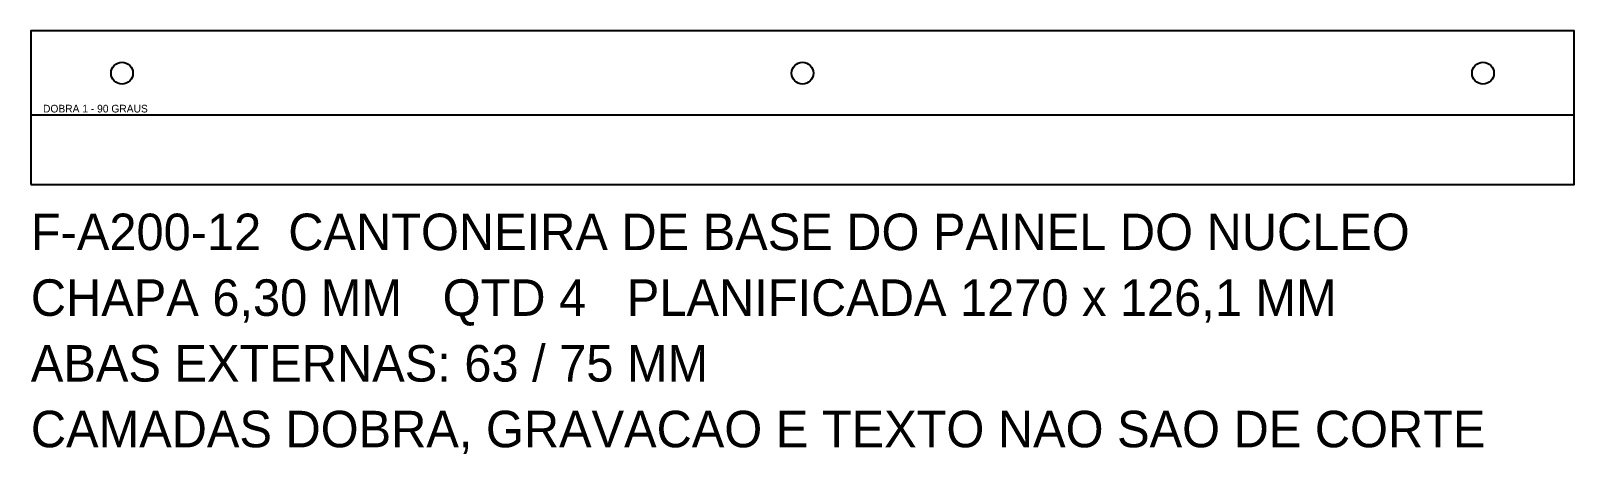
# Model space of a CAD drawing. Header units: millimetres. Extents: x 0 to 1270, y -222 to 126.
import ezdxf

# ---------------------------------------------------------------- set-up
doc = ezdxf.new("R2010")
doc.units = ezdxf.units.MM
doc.linetypes.add('DASHED', pattern=[1.524, 1.27, -0.254])
for name, color, linetype in [('CORTE', 7, 'CONTINUOUS'), ('DOBRA', 2, 'DASHED'), ('TEXTO', 3, 'CONTINUOUS')]:
    doc.layers.add(name, color=color, linetype=linetype)

msp = doc.modelspace()

# ---------------------------------------------------------------- linework, layer by layer
at = {"layer": 'CORTE'}
msp.add_lwpolyline([(0, 0), (1270, 0), (1270, 126.1), (0, 126.1)], close=True, dxfattribs=at)
for centre in [(75, 91.4), (635, 91.4), (1195, 91.4)]:
    msp.add_circle(centre, 9, dxfattribs=at)
at = {"layer": 'DOBRA'}
msp.add_line((0, 57.1), (1270, 57.1), dxfattribs=at)

# ---------------------------------------------------------------- texts
at = {"layer": 'TEXTO'}
for s, height, p in [('DOBRA 1 - 90 GRAUS', 6.306, (10, 59.1)), ('F-A200-12  CANTONEIRA DE BASE DO PAINEL DO NUCLEO', 30, (0, -54)), ('CHAPA 6,30 MM   QTD 4   PLANIFICADA 1270 x 126,1 MM', 30, (0, -108)), ('ABAS EXTERNAS: 63 / 75 MM', 30, (0, -162)), ('CAMADAS DOBRA, GRAVACAO E TEXTO NAO SAO DE CORTE', 30, (0, -216))]:
    msp.add_text(s, height=height, dxfattribs=at).set_placement(p)

doc.saveas('drawing.dxf')
